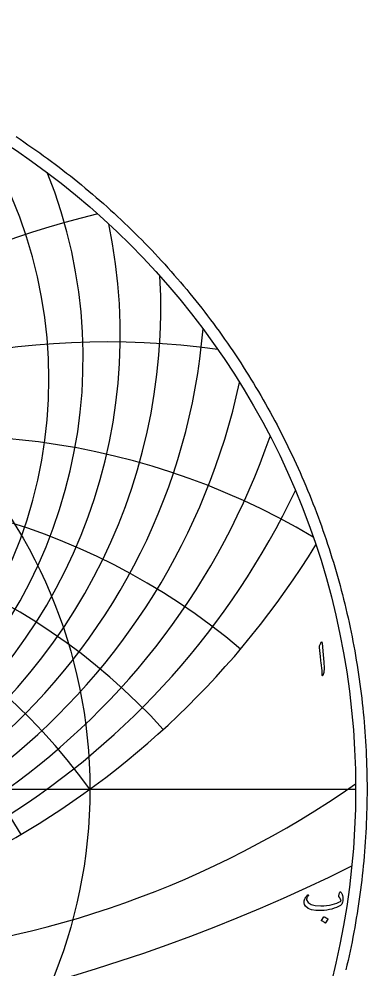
# Model space of a CAD drawing. Header units: millimetres. Extents: x -84 to 84, y -84 to 86.
# Drawn here: x 46.3 to 83.6, y -19.2 to 82.3 of the extents above; entities that cross this region are included whole.
import ezdxf

# ---------------------------------------------------------------- set-up
doc = ezdxf.new("R2010")
doc.units = ezdxf.units.MM
for name, color, linetype in [('CUT_OUTER', 1, 'Continuous'), ('ENGRAVE', 7, 'Continuous'), ('ENGRAVE_FINE', 8, 'Continuous'), ('TEXT', 5, 'Continuous')]:
    doc.layers.add(name, color=color, linetype=linetype)

msp = doc.modelspace()

# ---------------------------------------------------------------- linework, layer by layer
at = {"layer": 'CUT_OUTER'}
msp.add_lwpolyline([(46.0031, 69.7716), (46.4304, 69.488), (46.8559, 69.2018), (47.2796, 68.913), (47.7016, 68.6216), (48.1217, 68.3276), (48.5401, 68.0311), (48.9566, 67.7319), (49.3713, 67.4303), (49.7841, 67.1261), (50.195, 66.8193), (50.6041, 66.5101), (51.0112, 66.1983), (51.4164, 65.8841), (51.8197, 65.5674), (52.2211, 65.2482), (52.6204, 64.9265), (53.0178, 64.6024), (53.4132, 64.2759), (53.8066, 63.9469), (54.198, 63.6156), (54.5873, 63.2818), (54.9745, 62.9457), (55.3597, 62.6072), (55.7429, 62.2663), (56.1239, 61.9231), (56.5028, 61.5776), (56.8795, 61.2297), (57.2542, 60.8796), (57.6266, 60.5271), (57.9969, 60.1724), (58.365, 59.8154), (58.731, 59.4562), (59.0947, 59.0947), (59.4562, 58.731), (59.8154, 58.365), (60.1724, 57.9969), (60.5271, 57.6266), (60.8796, 57.2542), (61.2297, 56.8795), (61.5776, 56.5028), (61.9231, 56.1239), (62.2663, 55.7429), (62.6072, 55.3597), (62.9457, 54.9745), (63.2818, 54.5873), (63.6156, 54.198), (63.9469, 53.8066), (64.2759, 53.4132), (64.6024, 53.0178), (64.9265, 52.6204), (65.2482, 52.2211), (65.5674, 51.8197), (65.8841, 51.4164), (66.1983, 51.0112), (66.5101, 50.6041), (66.8193, 50.195), (67.1261, 49.7841), (67.4303, 49.3713), (67.7319, 48.9566), (68.0311, 48.5401), (68.3276, 48.1217), (68.6216, 47.7016), (68.913, 47.2796), (69.2018, 46.8559), (69.488, 46.4304), (69.7716, 46.0031), (70.0525, 45.5742), (70.3309, 45.1435), (70.6065, 44.7111), (70.8795, 44.277), (71.1499, 43.8413), (71.4175, 43.4039), (71.6825, 42.9649), (71.9448, 42.5242), (72.2044, 42.082), (72.4612, 41.6381), (72.7153, 41.1927), (72.9667, 40.7458), (73.2154, 40.2973), (73.4612, 39.8473), (73.7044, 39.3958), (73.9447, 38.9428), (74.1823, 38.4884), (74.417, 38.0325), (74.649, 37.5751), (74.8781, 37.1164), (75.1045, 36.6563), (75.328, 36.1947), (75.5486, 35.7318), (75.7665, 35.2676), (75.9814, 34.8021), (76.1936, 34.3352), (76.4028, 33.867), (76.6092, 33.3976), (76.8126, 32.9269), (77.0132, 32.455), (77.2109, 31.9818), (77.4057, 31.5075), (77.5976, 31.0319), (77.7865, 30.5552), (77.9725, 30.0773), (78.1556, 29.5983), (78.3358, 29.1182), (78.513, 28.637), (78.6872, 28.1547), (78.8585, 27.6714), (79.0268, 27.187), (79.1921, 26.7016), (79.3544, 26.2152), (79.5138, 25.7278), (79.6702, 25.2394), (79.8235, 24.7501), (79.9739, 24.2598), (80.1212, 23.7686), (80.2656, 23.2766), (80.4069, 22.7836), (80.5452, 22.2899), (80.6804, 21.7952), (80.8126, 21.2998), (80.9418, 20.8035), (81.0679, 20.3065), (81.191, 19.8087), (81.311, 19.3101), (81.428, 18.8108), (81.5419, 18.3108), (81.6527, 17.8102), (81.7604, 17.3088), (81.8651, 16.8068), (81.9667, 16.3042), (82.0652, 15.8009), (82.1606, 15.2971), (82.2529, 14.7927), (82.3421, 14.2877), (82.4282, 13.7822), (82.5112, 13.2762), (82.5912, 12.7696), (82.668, 12.2626), (82.7416, 11.7552), (82.8122, 11.2472), (82.8797, 10.7389), (82.944, 10.2302), (83.0052, 9.721), (83.0633, 9.2115), (83.1182, 8.7017), (83.1701, 8.1915), (83.2188, 7.6811), (83.2643, 7.1703), (83.3068, 6.6593), (83.3461, 6.148), (83.3822, 5.6365), (83.4152, 5.1247), (83.4451, 4.6128), (83.4718, 4.1007), (83.4954, 3.5885), (83.5159, 3.0761), (83.5332, 2.5636), (83.5473, 2.051), (83.5583, 1.5383), (83.5662, 1.0256), (83.5709, 0.5128), (83.5725, 0), (83.5709, -0.5128), (83.5662, -1.0256), (83.5583, -1.5383), (83.5473, -2.051), (83.5332, -2.5636), (83.5159, -3.0761), (83.4954, -3.5885), (83.4718, -4.1007), (83.4451, -4.6128), (83.4152, -5.1247), (83.3822, -5.6365), (83.3461, -6.148), (83.3068, -6.6593), (83.2643, -7.1703), (83.2188, -7.6811), (83.1701, -8.1915), (83.1182, -8.7017), (83.0633, -9.2115), (83.0052, -9.721), (82.944, -10.2302), (82.8797, -10.7389), (82.8122, -11.2472), (82.7416, -11.7552), (82.668, -12.2626), (82.5912, -12.7696), (82.5112, -13.2762), (82.4282, -13.7822), (82.3421, -14.2877), (82.2529, -14.7927), (82.1606, -15.2971), (82.0652, -15.8009), (81.9667, -16.3042), (81.8651, -16.8068), (81.7604, -17.3088), (81.6527, -17.8102), (81.5419, -18.3108), (81.428, -18.8108), (81.311, -19.3101)], dxfattribs=at)
at = {"layer": 'ENGRAVE'}
msp.add_lwpolyline([(-82.35, 0), (82.35, 0)], dxfattribs=at)
for radius in [82.35, 53.9054]:
    msp.add_circle((0, 0), radius, dxfattribs=at)
for centre, radius, start, end in [((0, 51.5122), 61.5029, 176.875109, 3.124891), ((0, -39.1646), 66.6308, 36, 144), ((0, -39.1646), 66.6308, 36, 144), ((0, 74.1945), 91.7094, 211.615649, 328.384351), ((22.9209, 85.542), 103.6754, 274.154376, 304.973846)]:
    msp.add_arc(centre, radius, start, end, dxfattribs=at)
at = {"layer": 'ENGRAVE_FINE'}
for centre, radius, start, end in [((0, 43.8506), 49.5163, 146.343028, 33.656972), ((0, 46.0923), 53.1891, 158.111417, 21.888583), ((79.4075, -39.1646), 103.6591, 103.763547, 166.510928), ((79.4075, -39.1646), 103.6591, 103.763547, 166.510928), ((0, 48.6288), 57.1666, 168.076059, 11.923941), ((0, 54.8078), 66.2658, 184.845211, 355.154789), ((55.9099, -39.1646), 86.9803, 82.274651, 162.768996), ((55.9099, -39.1646), 86.9803, 82.274651, 162.768996), ((0, 58.5988), 71.5404, 192.189548, 347.810452), ((0, 62.9923), 77.4362, 199.041634, 340.958366), ((38.4693, -39.1646), 76.9386, 59.244091, 158.750453), ((38.4693, -39.1646), 76.9386, 59.244091, 158.750453), ((0, 68.1284), 84.0959, 205.494476, 334.505524), ((24.2516, -39.1646), 70.907, 49.785751, 154.365482), ((24.2516, -39.1646), 70.907, 49.785751, 154.365482), ((-11.7488, -39.1646), 67.6587, 30.500929, 137.66478), ((-11.7488, -39.1646), 67.6587, 30.500929, 137.66478), ((11.7488, -39.1646), 67.6587, 42.33522, 149.499071), ((11.7488, -39.1646), 67.6587, 42.33522, 149.499071), ((0, 156.4397), 183.9059, 243.541053, 296.458947)]:
    msp.add_arc(centre, radius, start, end, dxfattribs=at)
at = {"layer": 'TEXT'}
for points in [[(78.632, 15.6201), (78.6817, 15.7162), (78.7216, 15.75), (78.7518, 15.7214), (78.7723, 15.6305), (78.8918, 14.3578), (78.9629, 13.5766), (78.9788, 12.9526), (78.9395, 12.4857), (78.845, 12.1759), (78.8278, 12.1506), (78.8125, 12.137), (78.7992, 12.135), (78.7879, 12.1448), (78.7788, 12.16), (78.7723, 12.1798), (78.7684, 12.2042), (78.7671, 12.2331), (78.7671, 12.4581), (78.7567, 12.6967), (78.7359, 12.949), (78.7047, 13.2149), (78.6979, 13.2844), (78.6775, 13.4721), (78.6434, 13.7779), (78.5956, 14.2019), (78.4814, 15.1422), (78.4788, 15.1922), (78.4814, 15.2383), (78.4892, 15.2805), (78.5021, 15.3188)], [(80.7724, -11.0122), (80.8073, -11.056), (80.8393, -11.1044), (80.8684, -11.1573), (80.8945, -11.2148), (80.9177, -11.2765), (80.938, -11.3421), (80.9554, -11.4115), (80.9699, -11.4849), (80.9887, -11.6323), (80.9932, -11.7784), (80.9835, -11.9232), (80.9595, -12.0667), (80.9231, -12.1947), (80.8763, -12.2979), (80.8192, -12.3765), (80.7517, -12.4304), (80.5374, -12.5437), (80.3101, -12.6447), (80.0698, -12.7333), (79.8166, -12.8096), (79.5504, -12.8729), (79.2711, -12.9226), (78.9789, -12.9586), (78.6737, -12.981), (78.1017, -12.9752), (77.6322, -12.8953), (77.2653, -12.7414), (77.001, -12.5135), (76.8926, -12.3353), (76.8426, -12.1434), (76.851, -11.9379), (76.9179, -11.7187), (76.9404, -11.6715), (76.9666, -11.6232), (76.9963, -11.574), (77.0296, -11.5239), (77.0664, -11.4728), (77.1068, -11.4206), (77.1508, -11.3676), (77.1984, -11.3135), (77.2143, -11.2982), (77.2309, -11.2888), (77.2481, -11.2852), (77.2659, -11.2875), (77.2779, -11.2921), (77.288, -11.3005), (77.2961, -11.3128), (77.3023, -11.3291), (77.3052, -11.3443), (77.3036, -11.359), (77.2974, -11.3729), (77.2867, -11.3862), (77.2422, -11.4391), (77.2023, -11.494), (77.1669, -11.5508), (77.1361, -11.6096), (77.115, -11.6658), (77.1036, -11.72), (77.102, -11.7723), (77.1101, -11.8226), (77.2724, -12.1164), (77.5776, -12.3226), (78.0257, -12.4411), (78.6166, -12.4719), (78.9414, -12.4594), (79.251, -12.4323), (79.5453, -12.3906), (79.8244, -12.3343), (80.0885, -12.2633), (80.338, -12.1778), (80.5729, -12.0776), (80.7932, -11.9629), (80.7718, -11.8557), (80.7231, -11.7369), (80.6471, -11.6064), (80.5439, -11.4641), (80.5406, -11.4505), (80.5413, -11.4252), (80.5458, -11.3882), (80.5543, -11.3395), (80.5565, -11.3346), (80.5582, -11.3304), (80.5591, -11.3268), (80.5595, -11.3239), (80.5763, -11.2577), (80.601, -11.1836), (80.6335, -11.1018), (80.6737, -11.0122), (80.6916, -10.9849), (80.714, -10.9758), (80.741, -10.9849), (80.7724, -11.0122)], [(78.9594, -13.6564), (78.9659, -13.6499), (78.975, -13.646), (78.9867, -13.6447), (79.001, -13.646), (79.102, -13.6869), (79.1971, -13.7369), (79.2864, -13.796), (79.3698, -13.8642), (79.378, -13.8746), (79.3815, -13.8849), (79.3806, -13.8953), (79.375, -13.9057), (79.1309, -14.3005), (79.1218, -14.3099), (79.1101, -14.3122), (79.0958, -14.3073), (79.0789, -14.2953), (79.0643, -14.2849), (79.0413, -14.2694), (79.0098, -14.2486), (78.9698, -14.2226), (78.9208, -14.1914), (78.862, -14.1551), (78.7935, -14.1135), (78.7153, -14.0668), (78.7049, -14.059), (78.6997, -14.0512), (78.6997, -14.0434), (78.7049, -14.0356)]]:
    msp.add_lwpolyline(points, close=True, dxfattribs=at)

doc.saveas('drawing.dxf')
